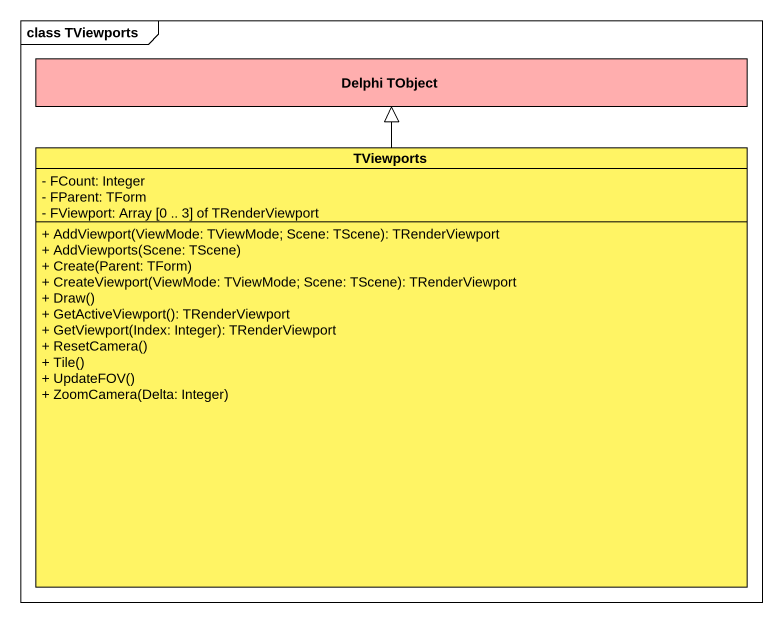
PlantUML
@startuml
mainframe class TViewports
hide circle
hide empty members
skinparam classAttributeIconSize 0
class "Delphi TObject" as Delphi_TObject #FFAEAE
class TViewports #FFF464 {
  - FCount: Integer
  - FParent: TForm
  - FViewport: Array [0 .. 3] of TRenderViewport
  + AddViewport(ViewMode: TViewMode; Scene: TScene): TRenderViewport
  + AddViewports(Scene: TScene)
  + Create(Parent: TForm)
  + CreateViewport(ViewMode: TViewMode; Scene: TScene): TRenderViewport
  + Draw()
  + GetActiveViewport(): TRenderViewport
  + GetViewport(Index: Integer): TRenderViewport
  + ResetCamera()
  + Tile()
  + UpdateFOV()
  + ZoomCamera(Delta: Integer)
}
TViewports -up-|> Delphi_TObject
@enduml
